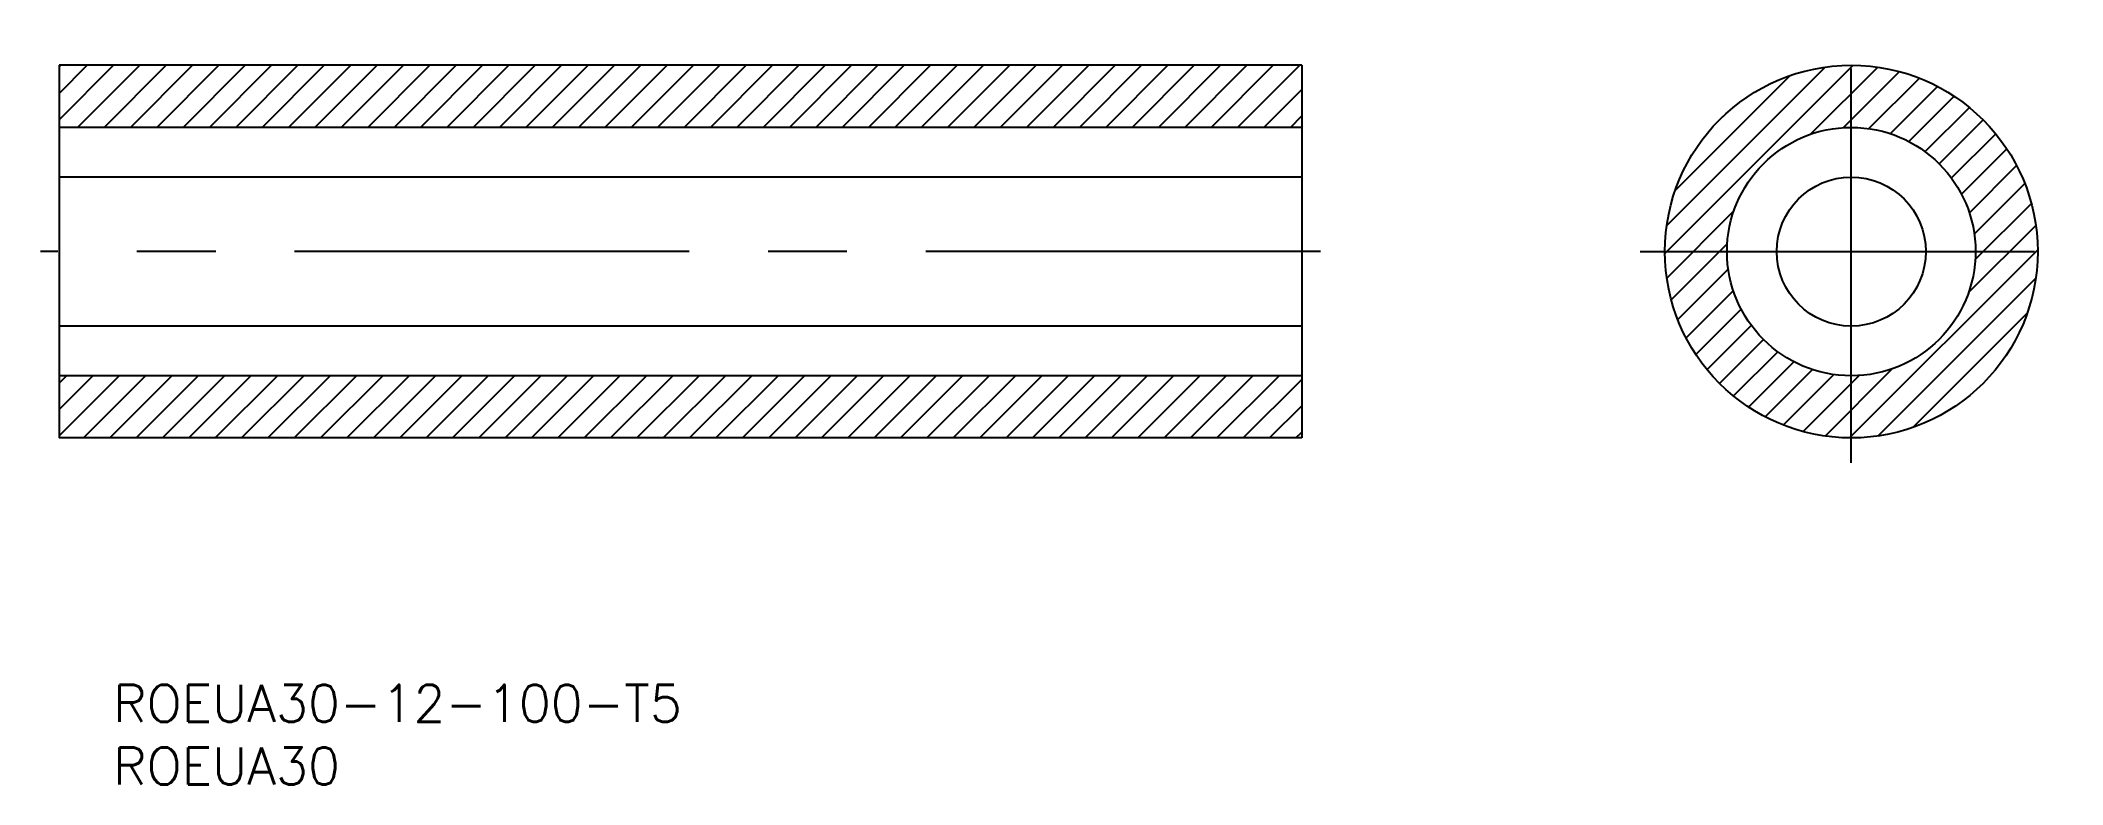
# Model space of a CAD drawing. Extents: x -1 to 161, y -43 to 17.
import ezdxf

# ---------------------------------------------------------------- set-up
doc = ezdxf.new("R2010")
doc.units = 0
doc.linetypes.add('CENTER', pattern=[50.8, 31.75, -6.35, 6.35, -6.35])
doc.layers.get('0').update_dxf_attribs({"linetype": 'CONTINUOUS'})
doc.layers.add('CENTER', color=1, linetype='CENTER')
doc.styles.get("Standard").update_dxf_attribs({"font": 'txt.shx', "height": 3, "bigfont": 'bigfont.shx'})

# ---------------------------------------------------------------- blocks, each defined once
blk = doc.blocks.new('*U16')
at = {"color": 7, "linetype": 'CONTINUOUS'}
blk.add_text('ROEUA30-12-100-T5', height=3, dxfattribs=at).set_placement((4.36, -37.87))
blk = doc.blocks.new('*U17')
at = {"color": 7, "linetype": 'CONTINUOUS'}
blk.add_text('ROEUA30', height=3, dxfattribs=at).set_placement((4.36, -42.91))

msp = doc.modelspace()

# ---------------------------------------------------------------- linework, layer by layer
at = {"color": 7, "linetype": 'CONTINUOUS'}
for p, q in [((0.02, 15), (0.02, -15)), ((100.02, 15), (0.02, 15)), ((100.02, 15), (100.02, -15)), ((100.02, 10), (0.02, 10)), ((100.02, 6), (0.02, 6)), ((0, 0), (0, 0)), ((100.02, -6), (0.02, -6)), ((100.02, -10), (0.02, -10)), ((100.02, -15), (0.02, -15))]:
    msp.add_line(p, q, dxfattribs=at)
at = {"color": 3, "linetype": 'CONTINUOUS'}
for p, q in [((0.02, 14.87), (0.15, 15)), ((0.02, 12.74), (2.27, 15)), ((0.02, 10.62), (4.39, 15)), ((1.51, 10), (6.51, 15)), ((3.64, 10), (8.64, 15)), ((5.76, 10), (10.76, 15)), ((7.88, 10), (12.88, 15)), ((10, 10), (15, 15)), ((12.12, 10), (17.12, 15)), ((14.24, 10), (19.24, 15)), ((16.36, 10), (21.36, 15)), ((18.49, 10), (23.49, 15)), ((20.61, 10), (25.61, 15)), ((22.73, 10), (27.73, 15)), ((24.85, 10), (29.85, 15)), ((26.97, 10), (31.97, 15)), ((29.09, 10), (34.09, 15)), ((31.21, 10), (36.21, 15)), ((33.33, 10), (38.33, 15)), ((35.46, 10), (40.46, 15)), ((37.58, 10), (42.58, 15)), ((39.7, 10), (44.7, 15)), ((41.82, 10), (46.82, 15)), ((43.94, 10), (48.94, 15)), ((46.06, 10), (51.06, 15)), ((48.18, 10), (53.18, 15)), ((50.31, 10), (55.31, 15)), ((52.43, 10), (57.43, 15)), ((54.55, 10), (59.55, 15)), ((56.67, 10), (61.67, 15)), ((58.79, 10), (63.79, 15)), ((60.91, 10), (65.91, 15)), ((63.03, 10), (68.03, 15)), ((65.15, 10), (70.15, 15)), ((67.28, 10), (72.28, 15)), ((69.4, 10), (74.4, 15)), ((71.52, 10), (76.52, 15)), ((73.64, 10), (78.64, 15)), ((75.76, 10), (80.76, 15)), ((77.88, 10), (82.88, 15)), ((80, 10), (85, 15)), ((82.12, 10), (87.12, 15)), ((84.25, 10), (89.25, 15)), ((86.37, 10), (91.37, 15)), ((88.49, 10), (93.49, 15)), ((90.61, 10), (95.61, 15)), ((92.73, 10), (97.73, 15)), ((94.85, 10), (99.85, 15)), ((129.24, -0.16), (144.4, 15)), ((129.39, 2.11), (142.13, 14.85)), ((140.97, 9.45), (146.37, 14.85)), ((96.97, 10), (100.02, 13.04)), ((130.07, 4.91), (139.33, 14.17)), ((143.62, 9.98), (148.13, 14.49)), ((145.66, 9.9), (149.73, 13.96)), ((147.38, 9.49), (151.18, 13.3)), ((148.87, 8.86), (152.52, 12.51)), ((150.18, 8.05), (153.74, 11.61)), ((99.1, 10), (100.02, 10.92)), ((133.35, 10.31), (133.93, 10.89)), ((151.32, 7.07), (154.85, 10.6)), ((152.3, 5.93), (155.86, 9.49)), ((153.11, 4.62), (156.76, 8.27)), ((153.74, 3.13), (157.54, 6.93)), ((154.14, 1.41), (158.21, 5.47)), ((129.39, -2.13), (134.79, 3.27)), ((154.22, -0.63), (158.73, 3.88)), ((153.68, -3.29), (159.09, 2.11)), ((129.75, -3.89), (134.26, 0.62)), ((144.1, -15), (159.24, 0.14)), ((130.28, -5.48), (134.34, -1.42)), ((130.94, -6.94), (134.75, -3.14)), ((146.37, -14.85), (159.09, -2.13)), ((131.73, -8.28), (135.38, -4.63)), ((132.63, -9.5), (136.19, -5.94)), ((149.18, -14.16), (158.41, -4.93)), ((133.64, -10.61), (137.17, -7.08)), ((134.75, -11.62), (138.32, -8.06)), ((135.98, -12.52), (139.62, -8.87)), ((137.31, -13.3), (141.12, -9.5)), ((142.13, -14.85), (147.54, -9.44)), ((0.02, -10.59), (0.61, -10)), ((0.02, -12.71), (2.73, -10)), ((0.02, -14.83), (4.85, -10)), ((1.97, -15), (6.97, -10)), ((4.09, -15), (9.09, -10)), ((6.21, -15), (11.21, -10)), ((8.33, -15), (13.33, -10)), ((10.46, -15), (15.46, -10)), ((12.58, -15), (17.58, -10)), ((14.7, -15), (19.7, -10)), ((16.82, -15), (21.82, -10)), ((18.94, -15), (23.94, -10)), ((21.06, -15), (26.06, -10)), ((23.18, -15), (28.18, -10)), ((25.31, -15), (30.31, -10)), ((27.43, -15), (32.43, -10)), ((29.55, -15), (34.55, -10)), ((31.67, -15), (36.67, -10)), ((33.79, -15), (38.79, -10)), ((35.91, -15), (40.91, -10)), ((38.03, -15), (43.03, -10)), ((40.15, -15), (45.15, -10)), ((42.28, -15), (47.28, -10)), ((44.4, -15), (49.4, -10)), ((46.52, -15), (51.52, -10)), ((48.64, -15), (53.64, -10)), ((50.76, -15), (55.76, -10)), ((52.88, -15), (57.88, -10)), ((55, -15), (60, -10)), ((57.12, -15), (62.12, -10)), ((59.25, -15), (64.25, -10)), ((61.37, -15), (66.37, -10)), ((63.49, -15), (68.49, -10)), ((65.61, -15), (70.61, -10)), ((67.73, -15), (72.73, -10)), ((69.85, -15), (74.85, -10)), ((71.97, -15), (76.97, -10)), ((74.1, -15), (79.1, -10)), ((76.22, -15), (81.22, -10)), ((78.34, -15), (83.34, -10)), ((80.46, -15), (85.46, -10)), ((82.58, -15), (87.58, -10)), ((84.7, -15), (89.7, -10)), ((86.82, -15), (91.82, -10)), ((88.94, -15), (93.94, -10)), ((91.07, -15), (96.07, -10)), ((93.19, -15), (98.19, -10)), ((95.31, -15), (100.02, -10.29)), ((138.77, -13.97), (142.83, -9.9)), ((140.37, -14.49), (144.88, -9.98)), ((97.43, -15), (100.02, -12.41)), ((99.55, -15), (100.02, -14.53))]:
    msp.add_line(p, q, dxfattribs=at)
at = {"color": 7, "linetype": 'CONTINUOUS'}
for radius in [15, 10, 6]:
    msp.add_circle((144.24, 0), radius, dxfattribs=at)
at = {"layer": 'CENTER', "color": 1, "linetype": 'CENTER'}
for p, q in [((144.24, -17), (144.24, 17)), ((101.52, 0), (-1.48, 0)), ((127.24, 0), (161.24, 0))]:
    msp.add_line(p, q, dxfattribs=at)

# ---------------------------------------------------------------- block references
at = {"color": 7, "linetype": 'CONTINUOUS'}
for name in ['*U16', '*U17']:
    msp.add_blockref(name, (0, 0), dxfattribs=at)

doc.saveas('drawing.dxf')
